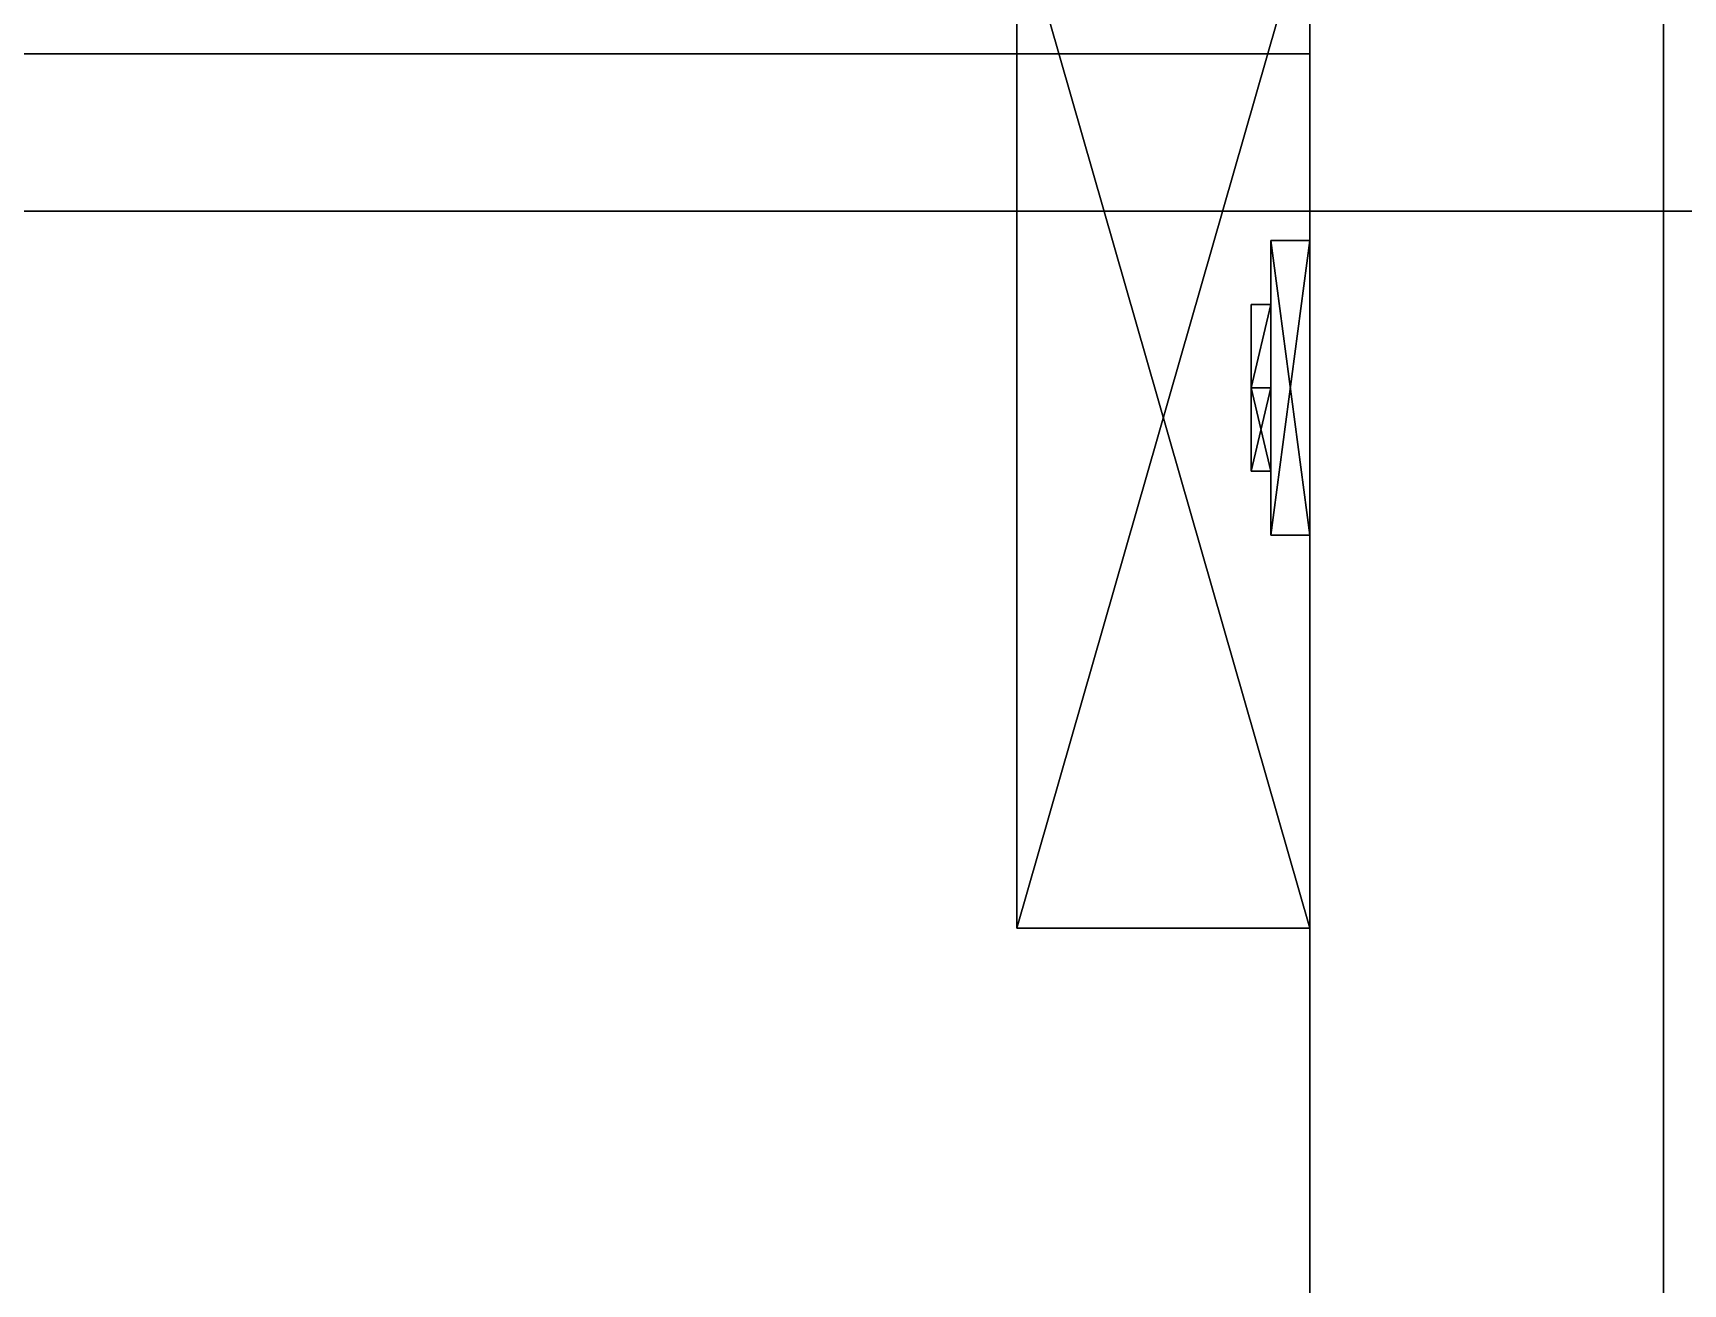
# Model space of a CAD drawing. Extents: x 0 to 6014, y -2453 to 0.
# Drawn here: x 834 to 918, y -1572.6 to -1508.9 of the extents above; entities that cross this region are included whole.
import ezdxf

# ---------------------------------------------------------------- set-up
doc = ezdxf.new("R2010")
doc.units = 0
for name, color, linetype in [('LAYER0', 7, 'CONTINUOUS'), ('LAYER1', 7, 'CONTINUOUS'), ('LAYER506', 254, 'CONTINUOUS'), ('LAYER509', 7, 'CONTINUOUS'), ('LAYER572', 7, 'CONTINUOUS'), ('LAYER606', 7, 'CONTINUOUS'), ('LAYER607', 7, 'CONTINUOUS'), ('LAYER610', 7, 'CONTINUOUS'), ('LAYER623', 253, 'CONTINUOUS'), ('LAYER625', 253, 'CONTINUOUS'), ('LAYER627', 253, 'CONTINUOUS'), ('LAYER629', 253, 'CONTINUOUS'), ('LAYER631', 253, 'CONTINUOUS')]:
    doc.layers.add(name, color=color, linetype=linetype)

msp = doc.modelspace()

# ---------------------------------------------------------------- linework, layer by layer
at = {"layer": 'LAYER0'}
for points, invisible_edges in [([(1065, -10), (0, -1840), (0, -10), (1065, -10)], 1), ([(0, -1840), (1065, -10), (1065, -265), (0, -1840)], 5), ([(2107, -1840, 5), (0, -10, 5), (0, -1840, 5), (2107, -1840, 5)], 1), ([(0, -10, 5), (2107, -1840, 5), (1065, -265, 5), (0, -10, 5)], 7), ([(0, -1840), (1065, -265), (2107, -1840), (0, -1840)], 3)]:
    msp.add_3dface(points, dxfattribs=dict(at, invisible_edges=invisible_edges))
at = {"layer": 'LAYER506', "invisible_edges": 1}
for points in [[(97, -1500, 2293), (2247, -1518, 2293), (97, -1518, 2293), (97, -1500, 2293)], [(2247, -1518, 2293), (97, -1500, 2293), (2247, -1500, 2293), (2247, -1518, 2293)], [(2247, -1500, 2363), (97, -1518, 2363), (2247, -1518, 2363), (2247, -1500, 2363)], [(97, -1518, 2363), (2247, -1500, 2363), (97, -1500, 2363), (97, -1518, 2363)], [(97, -1518, 2363), (2247, -1518, 2293), (2247, -1518, 2363), (97, -1518, 2363)], [(2247, -1518, 2293), (97, -1518, 2363), (97, -1518, 2293), (2247, -1518, 2293)]]:
    msp.add_3dface(points, dxfattribs=at)
at = {"layer": 'LAYER509', "invisible_edges": 1}
for points in [[(935, -1690, 155), (917, -1490, 155), (935, -1490, 155), (935, -1690, 155)], [(917, -1490, 155), (935, -1690, 155), (917, -1690, 155), (917, -1490, 155)], [(917, -1690, 2293), (935, -1490, 2293), (917, -1490, 2293), (917, -1690, 2293)], [(935, -1490, 2293), (917, -1690, 2293), (935, -1690, 2293), (935, -1490, 2293)], [(917, -1490, 155), (917, -1690, 2293), (917, -1490, 2293), (917, -1490, 155)], [(917, -1690, 2293), (917, -1490, 155), (917, -1690, 155), (917, -1690, 2293)]]:
    msp.add_3dface(points, dxfattribs=at)
at = {"layer": 'LAYER572', "invisible_edges": 1}
for points in [[(899, -1690, 2293), (899, -1490, 155), (899, -1690, 155), (899, -1690, 2293)], [(899, -1490, 155), (899, -1690, 2293), (899, -1490, 2293), (899, -1490, 155)], [(917, -1690, 155), (899, -1490, 155), (917, -1490, 155), (917, -1690, 155)], [(899, -1490, 155), (917, -1690, 155), (899, -1690, 155), (899, -1490, 155)], [(899, -1690, 2293), (917, -1490, 2293), (899, -1490, 2293), (899, -1690, 2293)], [(917, -1490, 2293), (899, -1690, 2293), (917, -1690, 2293), (917, -1490, 2293)], [(917, -1490, 2293), (917, -1690, 155), (917, -1490, 155), (917, -1490, 2293)], [(917, -1690, 155), (917, -1490, 2293), (917, -1690, 2293), (917, -1690, 155)]]:
    msp.add_3dface(points, dxfattribs=at)
at = {"layer": 'LAYER606', "invisible_edges": 1}
for points in [[(265, -1690, 156), (899, -1490, 156), (899, -1690, 156), (265, -1690, 156)], [(899, -1490, 156), (265, -1690, 156), (265, -1490, 156), (899, -1490, 156)], [(265, -1490, 174), (899, -1690, 174), (899, -1490, 174), (265, -1490, 174)], [(899, -1690, 174), (265, -1490, 174), (265, -1690, 174), (899, -1690, 174)], [(899, -1690, 174), (899, -1490, 156), (899, -1490, 174), (899, -1690, 174)], [(899, -1490, 156), (899, -1690, 174), (899, -1690, 156), (899, -1490, 156)]]:
    msp.add_3dface(points, dxfattribs=at)
at = {"layer": 'LAYER607', "invisible_edges": 1}
for points in [[(899, -1690, 2292), (265, -1490, 2292), (265, -1690, 2292), (899, -1690, 2292)], [(265, -1490, 2292), (899, -1690, 2292), (899, -1490, 2292), (265, -1490, 2292)], [(899, -1490, 2274), (265, -1690, 2274), (265, -1490, 2274), (899, -1490, 2274)], [(265, -1690, 2274), (899, -1490, 2274), (899, -1690, 2274), (265, -1690, 2274)], [(899, -1690, 2292), (899, -1490, 2274), (899, -1490, 2292), (899, -1690, 2292)], [(899, -1490, 2274), (899, -1690, 2292), (899, -1690, 2274), (899, -1490, 2274)]]:
    msp.add_3dface(points, dxfattribs=at)
at = {"layer": 'LAYER610', "invisible_edges": 1}
for points in [[(899, -1690, 407), (265, -1510, 407), (265, -1690, 407), (899, -1690, 407)], [(265, -1510, 407), (899, -1690, 407), (899, -1510, 407), (265, -1510, 407)], [(899, -1510, 389), (265, -1510, 407), (899, -1510, 407), (899, -1510, 389)], [(265, -1510, 407), (899, -1510, 389), (265, -1510, 389), (265, -1510, 407)], [(899, -1510, 389), (265, -1690, 389), (265, -1510, 389), (899, -1510, 389)], [(265, -1690, 389), (899, -1510, 389), (899, -1690, 389), (265, -1690, 389)], [(899, -1690, 407), (899, -1510, 389), (899, -1510, 407), (899, -1690, 407)], [(899, -1510, 389), (899, -1690, 407), (899, -1690, 389), (899, -1510, 389)]]:
    msp.add_3dface(points, dxfattribs=at)
at = {"layer": 'LAYER623'}
for points in [[(899, -1554.5, 251.2174), (884.0786, -1502.5, 251.2174), (899, -1502.5, 251.2174), (899, -1554.5, 251.2174)], [(884.0786, -1554.5, 251.2174), (884.0786, -1502.5, 251.2174), (899, -1554.5, 251.2174), (884.0786, -1554.5, 251.2174)], [(899, -1502.5, 264.7826), (884.0786, -1554.5, 264.7826), (899, -1554.5, 264.7826), (899, -1502.5, 264.7826)], [(884.0786, -1502.5, 264.7826), (884.0786, -1554.5, 264.7826), (899, -1502.5, 264.7826), (884.0786, -1502.5, 264.7826)], [(884.0786, -1554.5, 251.2174), (884.0786, -1502.5, 264.7826), (884.0786, -1502.5, 251.2174), (884.0786, -1554.5, 251.2174)], [(884.0786, -1554.5, 264.7826), (884.0786, -1502.5, 264.7826), (884.0786, -1554.5, 251.2174), (884.0786, -1554.5, 264.7826)], [(899, -1534.5, 284), (899, -1519.5, 284), (897.0105, -1519.5, 284), (899, -1534.5, 284)], [(897.0105, -1534.5, 284), (899, -1534.5, 284), (897.0105, -1519.5, 284), (897.0105, -1534.5, 284)], [(899, -1519.5, 232), (899, -1534.5, 232), (897.0105, -1534.5, 232), (899, -1519.5, 232)], [(897.0105, -1519.5, 232), (899, -1519.5, 232), (897.0105, -1534.5, 232), (897.0105, -1519.5, 232)], [(897.0105, -1519.5, 284), (899, -1519.5, 284), (899, -1519.5, 232), (897.0105, -1519.5, 284)], [(897.0105, -1519.5, 232), (897.0105, -1519.5, 284), (899, -1519.5, 232), (897.0105, -1519.5, 232)], [(897.0105, -1534.5, 284), (897.0105, -1519.5, 284), (897.0105, -1519.5, 232), (897.0105, -1534.5, 284)], [(897.0105, -1534.5, 232), (897.0105, -1534.5, 284), (897.0105, -1519.5, 232), (897.0105, -1534.5, 232)], [(897.0105, -1522.757, 276.0869), (896.0156, -1527, 271.2909), (896.0156, -1522.757, 276.0869), (897.0105, -1522.757, 276.0869)], [(897.0105, -1527, 271.2909), (896.0156, -1527, 271.2909), (897.0105, -1522.757, 276.0869), (897.0105, -1527, 271.2909)], [(897.0105, -1522.757, 276.0869), (896.0156, -1527, 280.883), (897.0105, -1527, 280.883), (897.0105, -1522.757, 276.0869)], [(896.0156, -1522.757, 276.0869), (896.0156, -1527, 280.883), (897.0105, -1522.757, 276.0869), (896.0156, -1522.757, 276.0869)], [(896.0156, -1522.757, 276.0869), (896.0156, -1531.243, 276.0869), (896.0156, -1527, 280.883), (896.0156, -1522.757, 276.0869)], [(896.0156, -1527, 271.2909), (896.0156, -1531.243, 276.0869), (896.0156, -1522.757, 276.0869), (896.0156, -1527, 271.2909)], [(897.0105, -1522.757, 239.913), (896.0156, -1527, 235.117), (896.0156, -1522.757, 239.913), (897.0105, -1522.757, 239.913)], [(897.0105, -1527, 235.117), (896.0156, -1527, 235.117), (897.0105, -1522.757, 239.913), (897.0105, -1527, 235.117)], [(897.0105, -1522.757, 239.913), (896.0156, -1527, 244.7091), (897.0105, -1527, 244.7091), (897.0105, -1522.757, 239.913)], [(896.0156, -1522.757, 239.913), (896.0156, -1527, 244.7091), (897.0105, -1522.757, 239.913), (896.0156, -1522.757, 239.913)], [(896.0156, -1522.757, 239.913), (896.0156, -1531.243, 239.913), (896.0156, -1527, 244.7091), (896.0156, -1522.757, 239.913)], [(896.0156, -1527, 235.117), (896.0156, -1531.243, 239.913), (896.0156, -1522.757, 239.913), (896.0156, -1527, 235.117)], [(897.0105, -1522.757, 276.0869), (897.0105, -1527, 271.2909), (897.0105, -1527, 280.883), (897.0105, -1522.757, 276.0869)], [(897.0105, -1522.757, 239.913), (897.0105, -1527, 235.117), (897.0105, -1527, 244.7091), (897.0105, -1522.757, 239.913)], [(897.0105, -1527, 271.2909), (896.0156, -1531.243, 276.0869), (896.0156, -1527, 271.2909), (897.0105, -1527, 271.2909)], [(897.0105, -1531.243, 276.0869), (896.0156, -1531.243, 276.0869), (897.0105, -1527, 271.2909), (897.0105, -1531.243, 276.0869)], [(897.0105, -1531.243, 276.0869), (896.0156, -1527, 280.883), (896.0156, -1531.243, 276.0869), (897.0105, -1531.243, 276.0869)], [(897.0105, -1527, 280.883), (896.0156, -1527, 280.883), (897.0105, -1531.243, 276.0869), (897.0105, -1527, 280.883)], [(897.0105, -1527, 235.117), (896.0156, -1531.243, 239.913), (896.0156, -1527, 235.117), (897.0105, -1527, 235.117)], [(897.0105, -1531.243, 239.913), (896.0156, -1531.243, 239.913), (897.0105, -1527, 235.117), (897.0105, -1531.243, 239.913)], [(897.0105, -1531.243, 239.913), (896.0156, -1527, 244.7091), (896.0156, -1531.243, 239.913), (897.0105, -1531.243, 239.913)], [(897.0105, -1527, 244.7091), (896.0156, -1527, 244.7091), (897.0105, -1531.243, 239.913), (897.0105, -1527, 244.7091)], [(897.0105, -1527, 271.2909), (897.0105, -1531.243, 276.0869), (897.0105, -1527, 280.883), (897.0105, -1527, 271.2909)], [(897.0105, -1527, 235.117), (897.0105, -1531.243, 239.913), (897.0105, -1527, 244.7091), (897.0105, -1527, 235.117)], [(899, -1534.5, 232), (899, -1534.5, 284), (897.0105, -1534.5, 284), (899, -1534.5, 232)], [(897.0105, -1534.5, 232), (899, -1534.5, 232), (897.0105, -1534.5, 284), (897.0105, -1534.5, 232)], [(899, -1554.5, 264.7826), (884.0786, -1554.5, 251.2174), (899, -1554.5, 251.2174), (899, -1554.5, 264.7826)], [(884.0786, -1554.5, 264.7826), (884.0786, -1554.5, 251.2174), (899, -1554.5, 264.7826), (884.0786, -1554.5, 264.7826)]]:
    msp.add_3dface(points, dxfattribs=at)
at = {"layer": 'LAYER625'}
for points in [[(899, -1554.5, 734.2174), (884.0786, -1502.5, 734.2174), (899, -1502.5, 734.2174), (899, -1554.5, 734.2174)], [(884.0786, -1554.5, 734.2174), (884.0786, -1502.5, 734.2174), (899, -1554.5, 734.2174), (884.0786, -1554.5, 734.2174)], [(899, -1502.5, 747.7826), (884.0786, -1554.5, 747.7826), (899, -1554.5, 747.7826), (899, -1502.5, 747.7826)], [(884.0786, -1502.5, 747.7826), (884.0786, -1554.5, 747.7826), (899, -1502.5, 747.7826), (884.0786, -1502.5, 747.7826)], [(884.0786, -1554.5, 734.2174), (884.0786, -1502.5, 747.7826), (884.0786, -1502.5, 734.2174), (884.0786, -1554.5, 734.2174)], [(884.0786, -1554.5, 747.7826), (884.0786, -1502.5, 747.7826), (884.0786, -1554.5, 734.2174), (884.0786, -1554.5, 747.7826)], [(899, -1534.5, 767), (899, -1519.5, 767), (897.0105, -1519.5, 767), (899, -1534.5, 767)], [(897.0105, -1534.5, 767), (899, -1534.5, 767), (897.0105, -1519.5, 767), (897.0105, -1534.5, 767)], [(899, -1519.5, 715), (899, -1534.5, 715), (897.0105, -1534.5, 715), (899, -1519.5, 715)], [(897.0105, -1519.5, 715), (899, -1519.5, 715), (897.0105, -1534.5, 715), (897.0105, -1519.5, 715)], [(897.0105, -1519.5, 767), (899, -1519.5, 767), (899, -1519.5, 715), (897.0105, -1519.5, 767)], [(897.0105, -1519.5, 715), (897.0105, -1519.5, 767), (899, -1519.5, 715), (897.0105, -1519.5, 715)], [(897.0105, -1534.5, 767), (897.0105, -1519.5, 767), (897.0105, -1519.5, 715), (897.0105, -1534.5, 767)], [(897.0105, -1534.5, 715), (897.0105, -1534.5, 767), (897.0105, -1519.5, 715), (897.0105, -1534.5, 715)], [(897.0105, -1522.757, 759.087), (896.0156, -1527, 754.291), (896.0156, -1522.757, 759.087), (897.0105, -1522.757, 759.087)], [(897.0105, -1527, 754.291), (896.0156, -1527, 754.291), (897.0105, -1522.757, 759.087), (897.0105, -1527, 754.291)], [(897.0105, -1522.757, 759.087), (896.0156, -1527, 763.883), (897.0105, -1527, 763.883), (897.0105, -1522.757, 759.087)], [(896.0156, -1522.757, 759.087), (896.0156, -1527, 763.883), (897.0105, -1522.757, 759.087), (896.0156, -1522.757, 759.087)], [(896.0156, -1522.757, 759.087), (896.0156, -1531.243, 759.087), (896.0156, -1527, 763.883), (896.0156, -1522.757, 759.087)], [(896.0156, -1527, 754.291), (896.0156, -1531.243, 759.087), (896.0156, -1522.757, 759.087), (896.0156, -1527, 754.291)], [(897.0105, -1522.757, 722.913), (896.0156, -1527, 718.117), (896.0156, -1522.757, 722.913), (897.0105, -1522.757, 722.913)], [(897.0105, -1527, 718.117), (896.0156, -1527, 718.117), (897.0105, -1522.757, 722.913), (897.0105, -1527, 718.117)], [(897.0105, -1522.757, 722.913), (896.0156, -1527, 727.709), (897.0105, -1527, 727.709), (897.0105, -1522.757, 722.913)], [(896.0156, -1522.757, 722.913), (896.0156, -1527, 727.709), (897.0105, -1522.757, 722.913), (896.0156, -1522.757, 722.913)], [(896.0156, -1522.757, 722.913), (896.0156, -1531.243, 722.913), (896.0156, -1527, 727.709), (896.0156, -1522.757, 722.913)], [(896.0156, -1527, 718.117), (896.0156, -1531.243, 722.913), (896.0156, -1522.757, 722.913), (896.0156, -1527, 718.117)], [(897.0105, -1522.757, 759.087), (897.0105, -1527, 754.291), (897.0105, -1527, 763.883), (897.0105, -1522.757, 759.087)], [(897.0105, -1522.757, 722.913), (897.0105, -1527, 718.117), (897.0105, -1527, 727.709), (897.0105, -1522.757, 722.913)], [(897.0105, -1527, 754.291), (896.0156, -1531.243, 759.087), (896.0156, -1527, 754.291), (897.0105, -1527, 754.291)], [(897.0105, -1531.243, 759.087), (896.0156, -1531.243, 759.087), (897.0105, -1527, 754.291), (897.0105, -1531.243, 759.087)], [(897.0105, -1531.243, 759.087), (896.0156, -1527, 763.883), (896.0156, -1531.243, 759.087), (897.0105, -1531.243, 759.087)], [(897.0105, -1527, 763.883), (896.0156, -1527, 763.883), (897.0105, -1531.243, 759.087), (897.0105, -1527, 763.883)], [(897.0105, -1527, 718.117), (896.0156, -1531.243, 722.913), (896.0156, -1527, 718.117), (897.0105, -1527, 718.117)], [(897.0105, -1531.243, 722.913), (896.0156, -1531.243, 722.913), (897.0105, -1527, 718.117), (897.0105, -1531.243, 722.913)], [(897.0105, -1531.243, 722.913), (896.0156, -1527, 727.709), (896.0156, -1531.243, 722.913), (897.0105, -1531.243, 722.913)], [(897.0105, -1527, 727.709), (896.0156, -1527, 727.709), (897.0105, -1531.243, 722.913), (897.0105, -1527, 727.709)], [(897.0105, -1527, 754.291), (897.0105, -1531.243, 759.087), (897.0105, -1527, 763.883), (897.0105, -1527, 754.291)], [(897.0105, -1527, 718.117), (897.0105, -1531.243, 722.913), (897.0105, -1527, 727.709), (897.0105, -1527, 718.117)], [(899, -1534.5, 715), (899, -1534.5, 767), (897.0105, -1534.5, 767), (899, -1534.5, 715)], [(897.0105, -1534.5, 715), (899, -1534.5, 715), (897.0105, -1534.5, 767), (897.0105, -1534.5, 715)], [(899, -1554.5, 747.7826), (884.0786, -1554.5, 734.2174), (899, -1554.5, 734.2174), (899, -1554.5, 747.7826)], [(884.0786, -1554.5, 747.7826), (884.0786, -1554.5, 734.2174), (899, -1554.5, 747.7826), (884.0786, -1554.5, 747.7826)]]:
    msp.add_3dface(points, dxfattribs=at)
at = {"layer": 'LAYER627'}
for points in [[(899, -1554.5, 1217.217), (884.0786, -1502.5, 1217.217), (899, -1502.5, 1217.217), (899, -1554.5, 1217.217)], [(884.0786, -1554.5, 1217.217), (884.0786, -1502.5, 1217.217), (899, -1554.5, 1217.217), (884.0786, -1554.5, 1217.217)], [(899, -1502.5, 1230.783), (884.0786, -1554.5, 1230.783), (899, -1554.5, 1230.783), (899, -1502.5, 1230.783)], [(884.0786, -1502.5, 1230.783), (884.0786, -1554.5, 1230.783), (899, -1502.5, 1230.783), (884.0786, -1502.5, 1230.783)], [(884.0786, -1554.5, 1217.217), (884.0786, -1502.5, 1230.783), (884.0786, -1502.5, 1217.217), (884.0786, -1554.5, 1217.217)], [(884.0786, -1554.5, 1230.783), (884.0786, -1502.5, 1230.783), (884.0786, -1554.5, 1217.217), (884.0786, -1554.5, 1230.783)], [(899, -1534.5, 1250), (899, -1519.5, 1250), (897.0105, -1519.5, 1250), (899, -1534.5, 1250)], [(897.0105, -1534.5, 1250), (899, -1534.5, 1250), (897.0105, -1519.5, 1250), (897.0105, -1534.5, 1250)], [(899, -1519.5, 1198), (899, -1534.5, 1198), (897.0105, -1534.5, 1198), (899, -1519.5, 1198)], [(897.0105, -1519.5, 1198), (899, -1519.5, 1198), (897.0105, -1534.5, 1198), (897.0105, -1519.5, 1198)], [(897.0105, -1519.5, 1250), (899, -1519.5, 1250), (899, -1519.5, 1198), (897.0105, -1519.5, 1250)], [(897.0105, -1519.5, 1198), (897.0105, -1519.5, 1250), (899, -1519.5, 1198), (897.0105, -1519.5, 1198)], [(897.0105, -1534.5, 1250), (897.0105, -1519.5, 1250), (897.0105, -1519.5, 1198), (897.0105, -1534.5, 1250)], [(897.0105, -1534.5, 1198), (897.0105, -1534.5, 1250), (897.0105, -1519.5, 1198), (897.0105, -1534.5, 1198)], [(897.0105, -1522.757, 1242.087), (896.0156, -1527, 1237.291), (896.0156, -1522.757, 1242.087), (897.0105, -1522.757, 1242.087)], [(897.0105, -1527, 1237.291), (896.0156, -1527, 1237.291), (897.0105, -1522.757, 1242.087), (897.0105, -1527, 1237.291)], [(897.0105, -1522.757, 1242.087), (896.0156, -1527, 1246.883), (897.0105, -1527, 1246.883), (897.0105, -1522.757, 1242.087)], [(896.0156, -1522.757, 1242.087), (896.0156, -1527, 1246.883), (897.0105, -1522.757, 1242.087), (896.0156, -1522.757, 1242.087)], [(896.0156, -1522.757, 1242.087), (896.0156, -1531.243, 1242.087), (896.0156, -1527, 1246.883), (896.0156, -1522.757, 1242.087)], [(896.0156, -1527, 1237.291), (896.0156, -1531.243, 1242.087), (896.0156, -1522.757, 1242.087), (896.0156, -1527, 1237.291)], [(897.0105, -1522.757, 1205.913), (896.0156, -1527, 1201.117), (896.0156, -1522.757, 1205.913), (897.0105, -1522.757, 1205.913)], [(897.0105, -1527, 1201.117), (896.0156, -1527, 1201.117), (897.0105, -1522.757, 1205.913), (897.0105, -1527, 1201.117)], [(897.0105, -1522.757, 1205.913), (896.0156, -1527, 1210.709), (897.0105, -1527, 1210.709), (897.0105, -1522.757, 1205.913)], [(896.0156, -1522.757, 1205.913), (896.0156, -1527, 1210.709), (897.0105, -1522.757, 1205.913), (896.0156, -1522.757, 1205.913)], [(896.0156, -1522.757, 1205.913), (896.0156, -1531.243, 1205.913), (896.0156, -1527, 1210.709), (896.0156, -1522.757, 1205.913)], [(896.0156, -1527, 1201.117), (896.0156, -1531.243, 1205.913), (896.0156, -1522.757, 1205.913), (896.0156, -1527, 1201.117)], [(897.0105, -1522.757, 1242.087), (897.0105, -1527, 1237.291), (897.0105, -1527, 1246.883), (897.0105, -1522.757, 1242.087)], [(897.0105, -1522.757, 1205.913), (897.0105, -1527, 1201.117), (897.0105, -1527, 1210.709), (897.0105, -1522.757, 1205.913)], [(897.0105, -1527, 1237.291), (896.0156, -1531.243, 1242.087), (896.0156, -1527, 1237.291), (897.0105, -1527, 1237.291)], [(897.0105, -1531.243, 1242.087), (896.0156, -1531.243, 1242.087), (897.0105, -1527, 1237.291), (897.0105, -1531.243, 1242.087)], [(897.0105, -1531.243, 1242.087), (896.0156, -1527, 1246.883), (896.0156, -1531.243, 1242.087), (897.0105, -1531.243, 1242.087)], [(897.0105, -1527, 1246.883), (896.0156, -1527, 1246.883), (897.0105, -1531.243, 1242.087), (897.0105, -1527, 1246.883)], [(897.0105, -1527, 1201.117), (896.0156, -1531.243, 1205.913), (896.0156, -1527, 1201.117), (897.0105, -1527, 1201.117)], [(897.0105, -1531.243, 1205.913), (896.0156, -1531.243, 1205.913), (897.0105, -1527, 1201.117), (897.0105, -1531.243, 1205.913)], [(897.0105, -1531.243, 1205.913), (896.0156, -1527, 1210.709), (896.0156, -1531.243, 1205.913), (897.0105, -1531.243, 1205.913)], [(897.0105, -1527, 1210.709), (896.0156, -1527, 1210.709), (897.0105, -1531.243, 1205.913), (897.0105, -1527, 1210.709)], [(897.0105, -1527, 1237.291), (897.0105, -1531.243, 1242.087), (897.0105, -1527, 1246.883), (897.0105, -1527, 1237.291)], [(897.0105, -1527, 1201.117), (897.0105, -1531.243, 1205.913), (897.0105, -1527, 1210.709), (897.0105, -1527, 1201.117)], [(899, -1534.5, 1198), (899, -1534.5, 1250), (897.0105, -1534.5, 1250), (899, -1534.5, 1198)], [(897.0105, -1534.5, 1198), (899, -1534.5, 1198), (897.0105, -1534.5, 1250), (897.0105, -1534.5, 1198)], [(899, -1554.5, 1230.783), (884.0786, -1554.5, 1217.217), (899, -1554.5, 1217.217), (899, -1554.5, 1230.783)], [(884.0786, -1554.5, 1230.783), (884.0786, -1554.5, 1217.217), (899, -1554.5, 1230.783), (884.0786, -1554.5, 1230.783)]]:
    msp.add_3dface(points, dxfattribs=at)
at = {"layer": 'LAYER629'}
for points in [[(899, -1554.5, 1700.217), (884.0786, -1502.5, 1700.217), (899, -1502.5, 1700.217), (899, -1554.5, 1700.217)], [(884.0786, -1554.5, 1700.217), (884.0786, -1502.5, 1700.217), (899, -1554.5, 1700.217), (884.0786, -1554.5, 1700.217)], [(899, -1502.5, 1713.783), (884.0786, -1554.5, 1713.783), (899, -1554.5, 1713.783), (899, -1502.5, 1713.783)], [(884.0786, -1502.5, 1713.783), (884.0786, -1554.5, 1713.783), (899, -1502.5, 1713.783), (884.0786, -1502.5, 1713.783)], [(884.0786, -1554.5, 1700.217), (884.0786, -1502.5, 1713.783), (884.0786, -1502.5, 1700.217), (884.0786, -1554.5, 1700.217)], [(884.0786, -1554.5, 1713.783), (884.0786, -1502.5, 1713.783), (884.0786, -1554.5, 1700.217), (884.0786, -1554.5, 1713.783)], [(899, -1534.5, 1733), (899, -1519.5, 1733), (897.0105, -1519.5, 1733), (899, -1534.5, 1733)], [(897.0105, -1534.5, 1733), (899, -1534.5, 1733), (897.0105, -1519.5, 1733), (897.0105, -1534.5, 1733)], [(899, -1519.5, 1681), (899, -1534.5, 1681), (897.0105, -1534.5, 1681), (899, -1519.5, 1681)], [(897.0105, -1519.5, 1681), (899, -1519.5, 1681), (897.0105, -1534.5, 1681), (897.0105, -1519.5, 1681)], [(897.0105, -1519.5, 1733), (899, -1519.5, 1733), (899, -1519.5, 1681), (897.0105, -1519.5, 1733)], [(897.0105, -1519.5, 1681), (897.0105, -1519.5, 1733), (899, -1519.5, 1681), (897.0105, -1519.5, 1681)], [(897.0105, -1534.5, 1733), (897.0105, -1519.5, 1733), (897.0105, -1519.5, 1681), (897.0105, -1534.5, 1733)], [(897.0105, -1534.5, 1681), (897.0105, -1534.5, 1733), (897.0105, -1519.5, 1681), (897.0105, -1534.5, 1681)], [(897.0105, -1522.757, 1725.087), (896.0156, -1527, 1720.291), (896.0156, -1522.757, 1725.087), (897.0105, -1522.757, 1725.087)], [(897.0105, -1527, 1720.291), (896.0156, -1527, 1720.291), (897.0105, -1522.757, 1725.087), (897.0105, -1527, 1720.291)], [(897.0105, -1522.757, 1725.087), (896.0156, -1527, 1729.883), (897.0105, -1527, 1729.883), (897.0105, -1522.757, 1725.087)], [(896.0156, -1522.757, 1725.087), (896.0156, -1527, 1729.883), (897.0105, -1522.757, 1725.087), (896.0156, -1522.757, 1725.087)], [(896.0156, -1522.757, 1725.087), (896.0156, -1531.243, 1725.087), (896.0156, -1527, 1729.883), (896.0156, -1522.757, 1725.087)], [(896.0156, -1527, 1720.291), (896.0156, -1531.243, 1725.087), (896.0156, -1522.757, 1725.087), (896.0156, -1527, 1720.291)], [(897.0105, -1522.757, 1688.913), (896.0156, -1527, 1684.117), (896.0156, -1522.757, 1688.913), (897.0105, -1522.757, 1688.913)], [(897.0105, -1527, 1684.117), (896.0156, -1527, 1684.117), (897.0105, -1522.757, 1688.913), (897.0105, -1527, 1684.117)], [(897.0105, -1522.757, 1688.913), (896.0156, -1527, 1693.709), (897.0105, -1527, 1693.709), (897.0105, -1522.757, 1688.913)], [(896.0156, -1522.757, 1688.913), (896.0156, -1527, 1693.709), (897.0105, -1522.757, 1688.913), (896.0156, -1522.757, 1688.913)], [(896.0156, -1522.757, 1688.913), (896.0156, -1531.243, 1688.913), (896.0156, -1527, 1693.709), (896.0156, -1522.757, 1688.913)], [(896.0156, -1527, 1684.117), (896.0156, -1531.243, 1688.913), (896.0156, -1522.757, 1688.913), (896.0156, -1527, 1684.117)], [(897.0105, -1522.757, 1725.087), (897.0105, -1527, 1720.291), (897.0105, -1527, 1729.883), (897.0105, -1522.757, 1725.087)], [(897.0105, -1522.757, 1688.913), (897.0105, -1527, 1684.117), (897.0105, -1527, 1693.709), (897.0105, -1522.757, 1688.913)], [(897.0105, -1527, 1720.291), (896.0156, -1531.243, 1725.087), (896.0156, -1527, 1720.291), (897.0105, -1527, 1720.291)], [(897.0105, -1531.243, 1725.087), (896.0156, -1531.243, 1725.087), (897.0105, -1527, 1720.291), (897.0105, -1531.243, 1725.087)], [(897.0105, -1531.243, 1725.087), (896.0156, -1527, 1729.883), (896.0156, -1531.243, 1725.087), (897.0105, -1531.243, 1725.087)], [(897.0105, -1527, 1729.883), (896.0156, -1527, 1729.883), (897.0105, -1531.243, 1725.087), (897.0105, -1527, 1729.883)], [(897.0105, -1527, 1684.117), (896.0156, -1531.243, 1688.913), (896.0156, -1527, 1684.117), (897.0105, -1527, 1684.117)], [(897.0105, -1531.243, 1688.913), (896.0156, -1531.243, 1688.913), (897.0105, -1527, 1684.117), (897.0105, -1531.243, 1688.913)], [(897.0105, -1531.243, 1688.913), (896.0156, -1527, 1693.709), (896.0156, -1531.243, 1688.913), (897.0105, -1531.243, 1688.913)], [(897.0105, -1527, 1693.709), (896.0156, -1527, 1693.709), (897.0105, -1531.243, 1688.913), (897.0105, -1527, 1693.709)], [(897.0105, -1527, 1720.291), (897.0105, -1531.243, 1725.087), (897.0105, -1527, 1729.883), (897.0105, -1527, 1720.291)], [(897.0105, -1527, 1684.117), (897.0105, -1531.243, 1688.913), (897.0105, -1527, 1693.709), (897.0105, -1527, 1684.117)], [(899, -1534.5, 1681), (899, -1534.5, 1733), (897.0105, -1534.5, 1733), (899, -1534.5, 1681)], [(897.0105, -1534.5, 1681), (899, -1534.5, 1681), (897.0105, -1534.5, 1733), (897.0105, -1534.5, 1681)], [(899, -1554.5, 1713.783), (884.0786, -1554.5, 1700.217), (899, -1554.5, 1700.217), (899, -1554.5, 1713.783)], [(884.0786, -1554.5, 1713.783), (884.0786, -1554.5, 1700.217), (899, -1554.5, 1713.783), (884.0786, -1554.5, 1713.783)]]:
    msp.add_3dface(points, dxfattribs=at)
at = {"layer": 'LAYER631'}
for points in [[(899, -1554.5, 2183.217), (884.0786, -1502.5, 2183.217), (899, -1502.5, 2183.217), (899, -1554.5, 2183.217)], [(884.0786, -1554.5, 2183.217), (884.0786, -1502.5, 2183.217), (899, -1554.5, 2183.217), (884.0786, -1554.5, 2183.217)], [(899, -1502.5, 2196.783), (884.0786, -1554.5, 2196.783), (899, -1554.5, 2196.783), (899, -1502.5, 2196.783)], [(884.0786, -1502.5, 2196.783), (884.0786, -1554.5, 2196.783), (899, -1502.5, 2196.783), (884.0786, -1502.5, 2196.783)], [(884.0786, -1554.5, 2183.217), (884.0786, -1502.5, 2196.783), (884.0786, -1502.5, 2183.217), (884.0786, -1554.5, 2183.217)], [(884.0786, -1554.5, 2196.783), (884.0786, -1502.5, 2196.783), (884.0786, -1554.5, 2183.217), (884.0786, -1554.5, 2196.783)], [(899, -1534.5, 2216), (899, -1519.5, 2216), (897.0105, -1519.5, 2216), (899, -1534.5, 2216)], [(897.0105, -1534.5, 2216), (899, -1534.5, 2216), (897.0105, -1519.5, 2216), (897.0105, -1534.5, 2216)], [(899, -1519.5, 2164), (899, -1534.5, 2164), (897.0105, -1534.5, 2164), (899, -1519.5, 2164)], [(897.0105, -1519.5, 2164), (899, -1519.5, 2164), (897.0105, -1534.5, 2164), (897.0105, -1519.5, 2164)], [(897.0105, -1519.5, 2216), (899, -1519.5, 2216), (899, -1519.5, 2164), (897.0105, -1519.5, 2216)], [(897.0105, -1519.5, 2164), (897.0105, -1519.5, 2216), (899, -1519.5, 2164), (897.0105, -1519.5, 2164)], [(897.0105, -1534.5, 2216), (897.0105, -1519.5, 2216), (897.0105, -1519.5, 2164), (897.0105, -1534.5, 2216)], [(897.0105, -1534.5, 2164), (897.0105, -1534.5, 2216), (897.0105, -1519.5, 2164), (897.0105, -1534.5, 2164)], [(897.0105, -1522.757, 2208.087), (896.0156, -1527, 2203.291), (896.0156, -1522.757, 2208.087), (897.0105, -1522.757, 2208.087)], [(897.0105, -1527, 2203.291), (896.0156, -1527, 2203.291), (897.0105, -1522.757, 2208.087), (897.0105, -1527, 2203.291)], [(897.0105, -1522.757, 2208.087), (896.0156, -1527, 2212.883), (897.0105, -1527, 2212.883), (897.0105, -1522.757, 2208.087)], [(896.0156, -1522.757, 2208.087), (896.0156, -1527, 2212.883), (897.0105, -1522.757, 2208.087), (896.0156, -1522.757, 2208.087)], [(896.0156, -1522.757, 2208.087), (896.0156, -1531.243, 2208.087), (896.0156, -1527, 2212.883), (896.0156, -1522.757, 2208.087)], [(896.0156, -1527, 2203.291), (896.0156, -1531.243, 2208.087), (896.0156, -1522.757, 2208.087), (896.0156, -1527, 2203.291)], [(897.0105, -1522.757, 2171.913), (896.0156, -1527, 2167.117), (896.0156, -1522.757, 2171.913), (897.0105, -1522.757, 2171.913)], [(897.0105, -1527, 2167.117), (896.0156, -1527, 2167.117), (897.0105, -1522.757, 2171.913), (897.0105, -1527, 2167.117)], [(897.0105, -1522.757, 2171.913), (896.0156, -1527, 2176.709), (897.0105, -1527, 2176.709), (897.0105, -1522.757, 2171.913)], [(896.0156, -1522.757, 2171.913), (896.0156, -1527, 2176.709), (897.0105, -1522.757, 2171.913), (896.0156, -1522.757, 2171.913)], [(896.0156, -1522.757, 2171.913), (896.0156, -1531.243, 2171.913), (896.0156, -1527, 2176.709), (896.0156, -1522.757, 2171.913)], [(896.0156, -1527, 2167.117), (896.0156, -1531.243, 2171.913), (896.0156, -1522.757, 2171.913), (896.0156, -1527, 2167.117)], [(897.0105, -1522.757, 2208.087), (897.0105, -1527, 2203.291), (897.0105, -1527, 2212.883), (897.0105, -1522.757, 2208.087)], [(897.0105, -1522.757, 2171.913), (897.0105, -1527, 2167.117), (897.0105, -1527, 2176.709), (897.0105, -1522.757, 2171.913)], [(897.0105, -1527, 2203.291), (896.0156, -1531.243, 2208.087), (896.0156, -1527, 2203.291), (897.0105, -1527, 2203.291)], [(897.0105, -1531.243, 2208.087), (896.0156, -1531.243, 2208.087), (897.0105, -1527, 2203.291), (897.0105, -1531.243, 2208.087)], [(897.0105, -1531.243, 2208.087), (896.0156, -1527, 2212.883), (896.0156, -1531.243, 2208.087), (897.0105, -1531.243, 2208.087)], [(897.0105, -1527, 2212.883), (896.0156, -1527, 2212.883), (897.0105, -1531.243, 2208.087), (897.0105, -1527, 2212.883)], [(897.0105, -1527, 2167.117), (896.0156, -1531.243, 2171.913), (896.0156, -1527, 2167.117), (897.0105, -1527, 2167.117)], [(897.0105, -1531.243, 2171.913), (896.0156, -1531.243, 2171.913), (897.0105, -1527, 2167.117), (897.0105, -1531.243, 2171.913)], [(897.0105, -1531.243, 2171.913), (896.0156, -1527, 2176.709), (896.0156, -1531.243, 2171.913), (897.0105, -1531.243, 2171.913)], [(897.0105, -1527, 2176.709), (896.0156, -1527, 2176.709), (897.0105, -1531.243, 2171.913), (897.0105, -1527, 2176.709)], [(897.0105, -1527, 2203.291), (897.0105, -1531.243, 2208.087), (897.0105, -1527, 2212.883), (897.0105, -1527, 2203.291)], [(897.0105, -1527, 2167.117), (897.0105, -1531.243, 2171.913), (897.0105, -1527, 2176.709), (897.0105, -1527, 2167.117)], [(899, -1534.5, 2164), (899, -1534.5, 2216), (897.0105, -1534.5, 2216), (899, -1534.5, 2164)], [(897.0105, -1534.5, 2164), (899, -1534.5, 2164), (897.0105, -1534.5, 2216), (897.0105, -1534.5, 2164)], [(899, -1554.5, 2196.783), (884.0786, -1554.5, 2183.217), (899, -1554.5, 2183.217), (899, -1554.5, 2196.783)], [(884.0786, -1554.5, 2196.783), (884.0786, -1554.5, 2183.217), (899, -1554.5, 2196.783), (884.0786, -1554.5, 2196.783)]]:
    msp.add_3dface(points, dxfattribs=at)

# ---------------------------------------------------------------- meshes
at = {"layer": 'LAYER1'}
mesh = msp.add_polymesh((11, 2), dxfattribs=at)
for k, corner in enumerate([(2257, -1690, 2334), (2257, -2453, 2334), (150, -1690, 2334), (2257, -1690, 2334), (150, -160, 2334), (150, -1690, 2334), (915, -160, 2334), (150, -160, 2334), (915, -415, 2334), (915, -160, 2334), (1660, -415, 2334), (915, -415, 2334), (1660, -150, 2334), (1660, -415, 2334), (4435, -150, 2334), (1660, -150, 2334), (4435, -790, 2334), (4435, -150, 2334), (6013.688, -790, 2334), (4435, -790, 2334), (6013.688, -640, 2334), (4585, -640, 2334)]):
    mesh.set_mesh_vertex(divmod(k, 2), corner)

doc.saveas('drawing.dxf')
